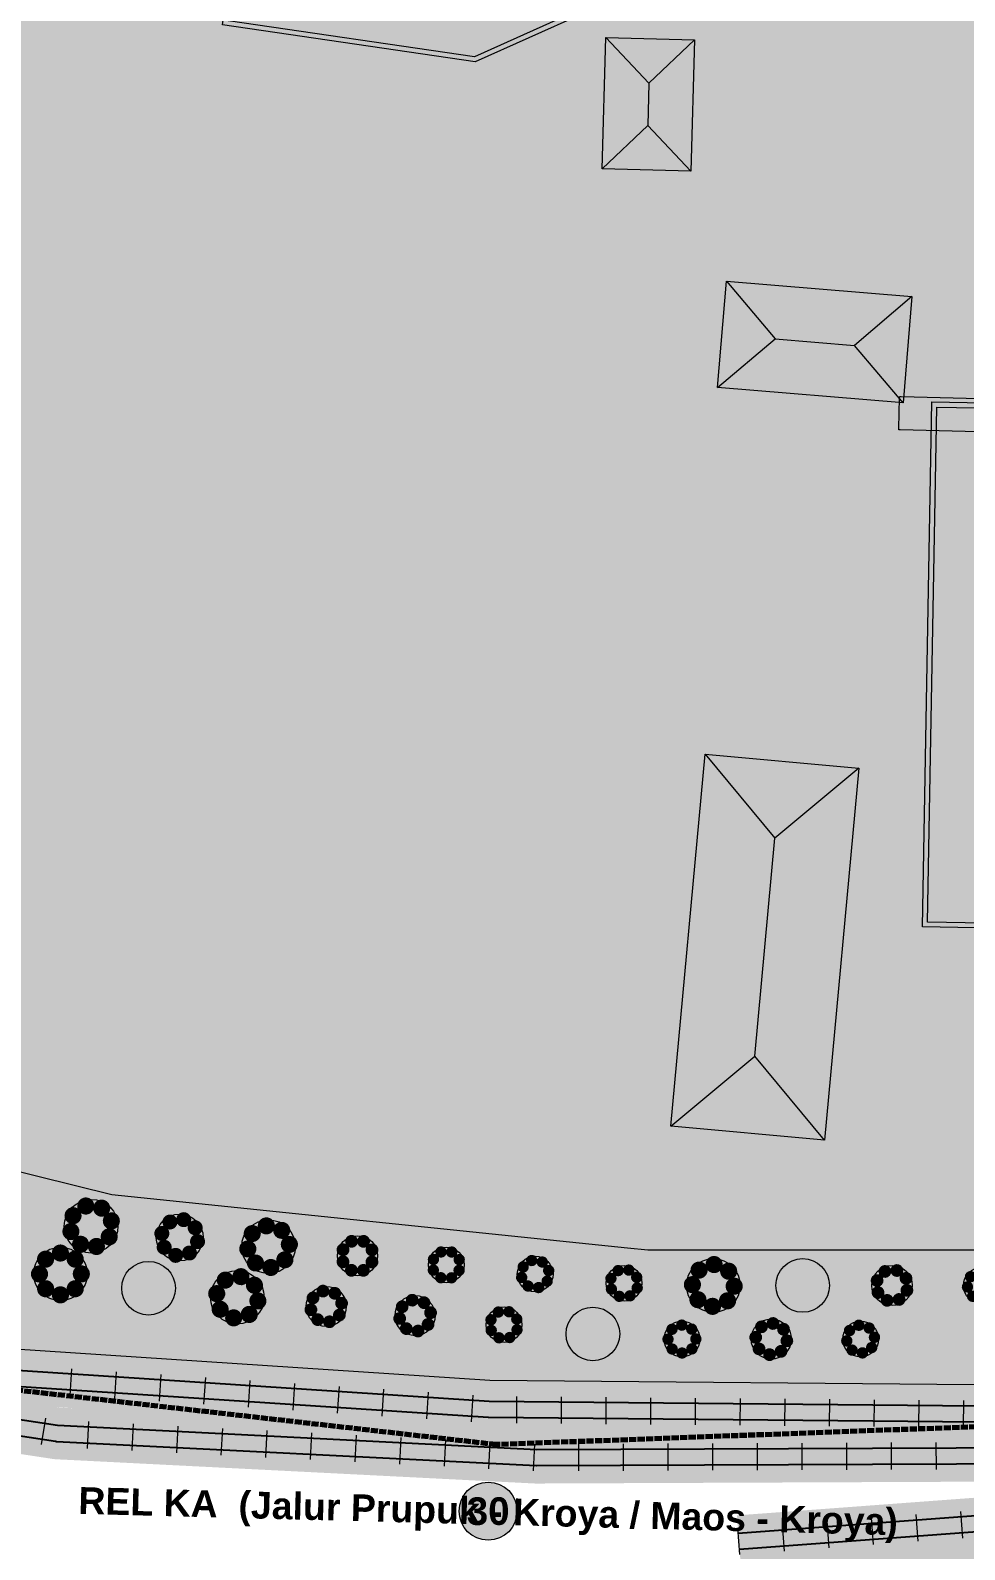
# Model space of a CAD drawing. Header units: metres. Extents: x 305859 to 307221, y 9155922 to 9156786.
# Drawn here: x 306479 to 306562.7, y 9156100.6 to 9156236.5 of the extents above; entities that cross this region are included whole.
import ezdxf
from ezdxf.enums import TextEntityAlignment as Align

# ---------------------------------------------------------------- set-up
doc = ezdxf.new("R2010")
doc.units = ezdxf.units.M
doc.linetypes.add('DASHED2', pattern=[0.762, 0.635, -0.127])
for name, color, linetype, lineweight, true_color in [('B-BANGUNAN_PENDIDIKAN', 7, 'Continuous', 13, 0x78aadc), ('B-BAYANGAN', 7, 'Continuous', 0, 0x76786c), ('B-DELINEASI', 7, 'DASHED2', 70, 0xc800c8), ('J-PERKERASAN_JALAN', 7, 'Continuous', 9, 0x989896), ('K-REL_BALAS', 7, 'Continuous', 0, 0xb0a89c), ('K-REL_BANTALAN', 7, 'Continuous', 9, 0x5a5a5a), ('K-REL_KA', 7, 'Continuous', 25, 0x282828), ('T-LABEL_JALAN', 7, 'Continuous', 0, 0x282828), ('T-NOMOR_ELEMEN', 7, 'Continuous', 18, 0x141414), ('V-POHON_PENEDUH', 7, 'Continuous', 13, 0x288232)]:
    doc.layers.add(name, color=color, linetype=linetype, lineweight=lineweight, true_color=true_color)
for name, color, linetype in [('G-PERKERASAN', 7, 'Continuous'), ('G-TANAH', 7, 'Continuous'), ('V-RTH_SEMPADAN', 7, 'Continuous')]:
    doc.layers.add(name, color=color, linetype=linetype)
doc.styles.add('ARIALB', font='arialbd.ttf')

# ---------------------------------------------------------------- blocks, each defined once
blk = doc.blocks.new('POHON')
at = {"true_color": 0x347638}
h = blk.add_hatch(color=97, dxfattribs=at)
h.dxf.hatch_style = 1
edge = h.paths.add_edge_path()
edge.add_arc((0, 0), 1, 0, 360)
at = {"true_color": 0x3e843e}
h = blk.add_hatch(color=97, dxfattribs=at)
h.dxf.hatch_style = 1
edge = h.paths.add_edge_path()
edge.add_arc((-0.552, 0.552), 0.32, 0, 360)
at = {"true_color": 0x62a556}
h = blk.add_hatch(color=85, dxfattribs=at)
h.dxf.hatch_style = 1
edge = h.paths.add_edge_path()
edge.add_arc((-0.2, 0.22), 0.55, 0, 360)
at = {"true_color": 0x697060}
h = blk.add_hatch(color=251, dxfattribs=at)
h.dxf.hatch_style = 1
edge = h.paths.add_edge_path()
edge.add_arc((0.38, -0.38), 1, 0, 360)
at = {"true_color": 0x3e843e}
h = blk.add_hatch(color=97, dxfattribs=at)
h.dxf.hatch_style = 1
edge = h.paths.add_edge_path()
edge.add_arc((0, 0.78), 0.32, 0, 360)
h = blk.add_hatch(color=97, dxfattribs=at)
h.dxf.hatch_style = 1
edge = h.paths.add_edge_path()
edge.add_arc((0.552, 0.552), 0.32, 0, 360)
h = blk.add_hatch(color=97, dxfattribs=at)
h.dxf.hatch_style = 1
edge = h.paths.add_edge_path()
edge.add_arc((-0.78, 0), 0.32, 0, 360)
h = blk.add_hatch(color=97, dxfattribs=at)
h.dxf.hatch_style = 1
edge = h.paths.add_edge_path()
edge.add_arc((0.78, 0), 0.32, 0, 360)
h = blk.add_hatch(color=97, dxfattribs=at)
h.dxf.hatch_style = 1
edge = h.paths.add_edge_path()
edge.add_arc((-0.552, -0.552), 0.32, 0, 360)
h = blk.add_hatch(color=97, dxfattribs=at)
h.dxf.hatch_style = 1
edge = h.paths.add_edge_path()
edge.add_arc((0, -0.78), 0.32, 0, 360)
h = blk.add_hatch(color=97, dxfattribs=at)
h.dxf.hatch_style = 1
edge = h.paths.add_edge_path()
edge.add_arc((0.552, -0.552), 0.32, 0, 360)
at = {"color": 99, "lineweight": 9, "true_color": 0x235528}
blk.add_circle((0, 0), 1, dxfattribs=at)

msp = doc.modelspace()

# ---------------------------------------------------------------- hatches: boundary and pattern name
at = {"layer": 'B-BANGUNAN_PENDIDIKAN', "true_color": 0x6290c6}
h = msp.add_hatch(color=153, dxfattribs=at)
h.dxf.hatch_style = 1
h.paths.add_polyline_path([(306542.25, 9156254.86), (306544.76, 9156242.55), (306533.25, 9156240.2), (306518.83, 9156233.71), (306496.21, 9156237.02), (306498.2, 9156250.63), (306511.79, 9156248.64), (306542.25, 9156254.86)])
at = {"layer": 'B-BANGUNAN_PENDIDIKAN', "true_color": 0x6da0dc}
h = msp.add_hatch(color=153, dxfattribs=at)
h.dxf.hatch_style = 1
h.paths.add_polyline_path([(306534.4, 9156231.82), (306534.3, 9156228.01), (306530.22, 9156224.15), (306530.54, 9156235.9), (306534.4, 9156231.82)])
at = {"layer": 'B-BANGUNAN_PENDIDIKAN', "true_color": 0x6c9fdb}
h = msp.add_hatch(color=153, dxfattribs=at)
h.dxf.hatch_style = 1
h.paths.add_polyline_path([(306534.4, 9156231.82), (306530.54, 9156235.9), (306538.47, 9156235.68), (306534.4, 9156231.82)])
at = {"layer": 'B-BANGUNAN_PENDIDIKAN', "true_color": 0x567faf}
h = msp.add_hatch(color=145, dxfattribs=at)
h.dxf.hatch_style = 1
h.paths.add_polyline_path([(306538.16, 9156223.93), (306534.3, 9156228.01), (306534.4, 9156231.82), (306538.47, 9156235.68), (306538.47, 9156235.68), (306538.16, 9156223.93)])
at = {"layer": 'B-BANGUNAN_PENDIDIKAN', "true_color": 0x5780b0}
h = msp.add_hatch(color=145, dxfattribs=at)
h.dxf.hatch_style = 1
h.paths.add_polyline_path([(306530.22, 9156224.15), (306530.22, 9156224.15), (306534.3, 9156228.01), (306538.16, 9156223.93), (306530.22, 9156224.15)])
at = {"layer": 'B-BANGUNAN_PENDIDIKAN', "true_color": 0x6da1de}
h = msp.add_hatch(color=153, dxfattribs=at)
h.dxf.hatch_style = 1
h.paths.add_polyline_path([(306545.69, 9156208.93), (306540.54, 9156204.57), (306540.54, 9156204.57), (306541.33, 9156214.09), (306545.69, 9156208.93)])
at = {"layer": 'B-BANGUNAN_PENDIDIKAN', "true_color": 0x6c9eda}
h = msp.add_hatch(color=153, dxfattribs=at)
h.dxf.hatch_style = 1
h.paths.add_polyline_path([(306557.94, 9156212.71), (306552.79, 9156208.34), (306545.69, 9156208.93), (306541.33, 9156214.09), (306541.33, 9156214.09), (306557.94, 9156212.71)])
at = {"layer": 'B-BANGUNAN_PENDIDIKAN', "true_color": 0x567ead}
h = msp.add_hatch(color=145, dxfattribs=at)
h.dxf.hatch_style = 1
h.paths.add_polyline_path([(306557.15, 9156203.19), (306552.79, 9156208.34), (306557.94, 9156212.71), (306557.15, 9156203.19)])
at = {"layer": 'B-BANGUNAN_PENDIDIKAN', "true_color": 0x5781b1}
h = msp.add_hatch(color=145, dxfattribs=at)
h.dxf.hatch_style = 1
h.paths.add_polyline_path([(306545.69, 9156208.93), (306552.79, 9156208.34), (306557.15, 9156203.19), (306540.54, 9156204.57), (306545.69, 9156208.93)])
at = {"layer": 'B-BANGUNAN_PENDIDIKAN', "true_color": 0x6290c6}
h = msp.add_hatch(color=153, dxfattribs=at)
h.dxf.hatch_style = 1
h.paths.add_polyline_path([(306590.08, 9156196.31), (306590, 9156191.94), (306589.8, 9156180.63), (306573.31, 9156180.93), (306573.51, 9156192.23), (306570.57, 9156192.29), (306569.92, 9156156.09), (306558.89, 9156156.29), (306559.74, 9156203.28), (306570.77, 9156203.08), (306585.97, 9156202.81), (306585.85, 9156196.39), (306590.08, 9156196.31)])
at = {"layer": 'B-BANGUNAN_PENDIDIKAN', "true_color": 0x6ea1de}
h = msp.add_hatch(color=153, dxfattribs=at)
h.dxf.hatch_style = 1
h.paths.add_polyline_path([(306539.43, 9156171.76), (306545.67, 9156164.24), (306543.87, 9156144.71), (306536.36, 9156138.46), (306536.36, 9156138.46), (306539.43, 9156171.76)])
at = {"layer": 'B-BANGUNAN_PENDIDIKAN', "true_color": 0x6c9eda}
h = msp.add_hatch(color=153, dxfattribs=at)
h.dxf.hatch_style = 1
h.paths.add_polyline_path([(306553.19, 9156170.49), (306553.19, 9156170.49), (306545.67, 9156164.24), (306539.43, 9156171.76), (306553.19, 9156170.49)])
at = {"layer": 'B-BANGUNAN_PENDIDIKAN', "true_color": 0x557ead}
h = msp.add_hatch(color=145, dxfattribs=at)
h.dxf.hatch_style = 1
h.paths.add_polyline_path([(306543.87, 9156144.71), (306545.67, 9156164.24), (306553.19, 9156170.49), (306550.11, 9156137.19), (306543.87, 9156144.71)])
at = {"layer": 'B-BANGUNAN_PENDIDIKAN', "true_color": 0x5781b1}
h = msp.add_hatch(color=145, dxfattribs=at)
h.dxf.hatch_style = 1
h.paths.add_polyline_path([(306543.87, 9156144.71), (306550.11, 9156137.19), (306550.11, 9156137.19), (306536.36, 9156138.46), (306543.87, 9156144.71)])
at = {"layer": 'B-BAYANGAN', "true_color": 0x76786c}
h = msp.add_hatch(color=8, dxfattribs=at)
h.dxf.hatch_style = 1
h.paths.add_polyline_path([(306543.3, 9156253.81), (306545.81, 9156241.5), (306534.3, 9156239.15), (306519.88, 9156232.66), (306497.26, 9156235.97), (306499.25, 9156249.58), (306512.84, 9156247.59), (306543.3, 9156253.81)])
h = msp.add_hatch(color=8, dxfattribs=at)
h.dxf.hatch_style = 1
h.paths.add_polyline_path([(306539.52, 9156234.63), (306539.21, 9156222.88), (306531.27, 9156223.1), (306531.59, 9156234.85), (306539.52, 9156234.63)])
h = msp.add_hatch(color=8, dxfattribs=at)
h.dxf.hatch_style = 1
h.paths.add_polyline_path([(306558.99, 9156211.66), (306558.2, 9156202.14), (306541.59, 9156203.52), (306542.38, 9156213.04), (306558.99, 9156211.66)])
h = msp.add_hatch(color=8, dxfattribs=at)
h.dxf.hatch_style = 1
h.paths.add_polyline_path([(306591.13, 9156195.26), (306591.05, 9156190.89), (306590.85, 9156179.58), (306574.36, 9156179.88), (306574.56, 9156191.18), (306571.62, 9156191.24), (306570.97, 9156155.04), (306559.94, 9156155.24), (306560.79, 9156202.23), (306571.82, 9156202.03), (306587.02, 9156201.76), (306586.9, 9156195.34), (306591.13, 9156195.26)])
h = msp.add_hatch(color=8, dxfattribs=at)
h.dxf.hatch_style = 1
h.paths.add_polyline_path([(306554.24, 9156169.44), (306551.16, 9156136.14), (306537.4, 9156137.41), (306540.48, 9156170.71), (306554.24, 9156169.44)])
at = {"layer": 'G-PERKERASAN', "true_color": 0xe0ded9}
h = msp.add_hatch(color=254, dxfattribs=at)
h.dxf.hatch_style = 1
h.paths.add_polyline_path([(306908.99, 9156199.22), (306871.95, 9156198.02), (306868.84, 9156144.14), (306843.97, 9156139.65), (306613.97, 9156113.41), (306520.72, 9156109.95), (306448.83, 9156118.11), (306448.83, 9156123.17), (306477.16, 9156118.52), (306520.15, 9156115.68), (306566.87, 9156115.26), (306613.83, 9156118.7), (306780.38, 9156142.22), (306834.18, 9156150.61), (306834.21, 9156150.61), (306834.24, 9156150.62), (306836.67, 9156150.94), (306832.65, 9156160.25), (306794.32, 9156155.54), (306785.07, 9156153.87), (306754.67, 9156148.38), (306749.09, 9156147.37), (306735.94, 9156145.42), (306694.11, 9156139.2), (306682.57, 9156137.44), (306647.05, 9156132), (306596.42, 9156127.4), (306534.3, 9156127.4), (306532.49, 9156127.58), (306527.34, 9156128.11), (306527.76, 9156145.94), (306529.8, 9156231.68), (306512.26, 9156228.1), (306472.74, 9156232.05), (306466.17, 9156213.24), (306448.83, 9156196.71), (306448.83, 9156532.37), (306504.83, 9156523.08), (306572.18, 9156510.31), (306677.17, 9156490.28), (306781.81, 9156471.97), (306833.43, 9156467.31), (306884.35, 9156462.71), (306888.87, 9156462.3), (306908.99, 9156460.23), (306908.99, 9156405.14), (306880.74, 9156410.37), (306872.19, 9156289.96), (306880.06, 9156289.5), (306887.26, 9156399.08), (306908.99, 9156395.95), (306908.99, 9156283.2), (306908.99, 9156208.94), (306891.75, 9156208.37), (306886.18, 9156208.19), (306882.1, 9156208.06), (306881.64, 9156222), (306879.91, 9156222), (306879.79, 9156200), (306885.63, 9156200.3), (306885.6, 9156199.86), (306906.63, 9156201.39), (306908.7, 9156201.5), (306908.99, 9156201.54), (306908.99, 9156199.22)])
at = {"layer": 'G-TANAH', "true_color": 0xddc498}
h = msp.add_hatch(color=31, dxfattribs=at)
h.dxf.hatch_style = 1
h.paths.add_polyline_path([(306527.34, 9156128.11), (306486.31, 9156132.33), (306448.83, 9156141.62), (306447.73, 9156157.38), (306439.08, 9156185.1), (306445.18, 9156193.23), (306466.17, 9156213.24), (306472.74, 9156232.05), (306512.26, 9156228.1), (306529.8, 9156231.68), (306527.34, 9156128.11)])
at = {"layer": 'G-TANAH', "true_color": 0xba9c6e}
h = msp.add_hatch(dxfattribs=at)
h.set_pattern_fill('AR-SAND', color=33, scale=0.06)
h.paths.add_polyline_path([(306527.34, 9156128.11), (306486.31, 9156132.33), (306448.83, 9156141.62), (306447.73, 9156157.38), (306439.08, 9156185.1), (306445.18, 9156193.23), (306466.17, 9156213.24), (306472.74, 9156232.05), (306512.26, 9156228.1), (306529.8, 9156231.68), (306527.34, 9156128.11)])
at = {"layer": 'J-PERKERASAN_JALAN', "true_color": 0xa8a8a6}
h = msp.add_hatch(color=253, dxfattribs=at)
h.dxf.hatch_style = 1
h.paths.add_polyline_path([(306644.85, 9156210.24), (306626.62, 9156213.67), (306626.5, 9156213.69), (306626.17, 9156213.79), (306626.17, 9156213.79), (306625.86, 9156213.88), (306625.35, 9156213.97), (306624.84, 9156213.99), (306624.32, 9156213.94), (306623.82, 9156213.83), (306623.34, 9156213.65), (306622.88, 9156213.41), (306622.46, 9156213.12), (306622.07, 9156212.77), (306621.73, 9156212.41), (306621.67, 9156212.35), (306621.54, 9156212.24), (306621.47, 9156212.19), (306607.41, 9156201.91), (306607.35, 9156201.87), (306607.22, 9156201.79), (306607.16, 9156201.76), (306606.5, 9156201.41), (306606.07, 9156201.15), (306605.68, 9156200.84), (306605.33, 9156200.47), (306605.02, 9156200.07), (306604.77, 9156199.63), (306604.58, 9156199.16), (306604.45, 9156198.68), (306604.38, 9156198.18), (306604.37, 9156197.67), (306604.84, 9156188.42), (306604.83, 9156188.3), (306604.71, 9156188.28), (306601.98, 9156188.14), (306601.85, 9156188.15), (306601.84, 9156188.27), (306601.45, 9156195.94), (306601.39, 9156196.48), (306601.25, 9156197), (306601.05, 9156197.51), (306600.77, 9156197.98), (306600.44, 9156198.41), (306600.05, 9156198.78), (306599.61, 9156199.11), (306599.14, 9156199.37), (306598.63, 9156199.56), (306598.1, 9156199.69), (306597.56, 9156199.74), (306556.9, 9156200.78), (306556.78, 9156200.79), (306556.77, 9156200.91), (306556.84, 9156203.65), (306556.85, 9156203.77), (306556.98, 9156203.78), (306601.3, 9156202.64), (306601.81, 9156202.66), (306602.31, 9156202.75), (306602.8, 9156202.89), (306603.26, 9156203.1), (306605.44, 9156204.24), (306605.94, 9156204.55), (306619.36, 9156214.36), (306619.87, 9156214.8), (306619.93, 9156214.86), (306620.28, 9156215.28), (306620.57, 9156215.73), (306620.79, 9156216.22), (306620.95, 9156216.74), (306621.04, 9156217.27), (306621.05, 9156217.81), (306620.99, 9156218.35), (306620.86, 9156218.87), (306620.66, 9156219.37), (306620.65, 9156219.4), (306620.58, 9156219.58), (306620.53, 9156219.76), (306620.51, 9156219.87), (306620.14, 9156222.42), (306620.13, 9156222.52), (306620.12, 9156222.73), (306620.13, 9156222.83), (306620.34, 9156226.11), (306620.34, 9156226.17), (306620.81, 9156235.59), (306620.81, 9156235.66), (306620.81, 9156235.69), (306620.82, 9156235.75), (306629.96, 9156315.88), (306629.98, 9156316.4), (306629.94, 9156316.92), (306629.83, 9156317.43), (306629.65, 9156317.93), (306629.41, 9156318.39), (306629.11, 9156318.82), (306628.76, 9156319.21), (306628.37, 9156319.55), (306627.93, 9156319.83), (306627.45, 9156320.05), (306626.96, 9156320.21), (306626.44, 9156320.31), (306562.01, 9156327.8), (306561.98, 9156327.81), (306535.87, 9156330.63), (306535.85, 9156330.63), (306524.1, 9156331.83), (306524.1, 9156335.05), (306536.18, 9156333.81), (306562.33, 9156330.99), (306632.22, 9156322.86), (306632.28, 9156322.85), (306644.85, 9156321.6), (306644.85, 9156318.38), (306637.31, 9156319.13), (306636.8, 9156319.15), (306636.28, 9156319.1), (306635.77, 9156318.99), (306635.29, 9156318.81), (306634.83, 9156318.56), (306634.41, 9156318.27), (306634.02, 9156317.91), (306633.69, 9156317.52), (306633.41, 9156317.08), (306633.19, 9156316.61), (306633.04, 9156316.12), (306632.94, 9156315.61), (306623.82, 9156235.56), (306623.8, 9156235.3), (306623.34, 9156226), (306623.34, 9156225.97), (306623.15, 9156223.16), (306623.15, 9156222.75), (306623.19, 9156222.33), (306623.36, 9156221.15), (306623.45, 9156220.72), (306623.58, 9156220.3), (306623.76, 9156219.9), (306624.05, 9156219.33), (306624.35, 9156218.85), (306624.67, 9156218.39), (306625.05, 9156217.93), (306625.5, 9156217.53), (306625.57, 9156217.47), (306625.96, 9156217.21), (306626.38, 9156216.99), (306626.86, 9156216.78), (306627.29, 9156216.62), (306627.74, 9156216.51), (306644.85, 9156213.3), (306644.85, 9156210.24)])
at = {"layer": 'K-REL_BALAS', "true_color": 0xbeb8ae}
h = msp.add_hatch(color=9, dxfattribs=at)
h.dxf.hatch_style = 1
h.paths.add_polyline_path([(306482.16, 9156097.69), (306501.6, 9156097.16), (306542.59, 9156099.52), (306542.39, 9156102.19), (306542.28, 9156103.62), (306568.72, 9156105.58), (306591.59, 9156108.69), (306569.68, 9156106.67), (306569.61, 9156106.67), (306569.55, 9156106.67), (306569.48, 9156106.66), (306524.35, 9156106.47), (306524.3, 9156106.47), (306524.26, 9156106.47), (306524.22, 9156106.47), (306482.16, 9156108.6), (306482.16, 9156113.24), (306482.95, 9156113.2), (306482.16, 9156113.26), (306482.16, 9156117.91), (306520.14, 9156115.4), (306566.87, 9156114.98), (306613.86, 9156118.42), (306780.42, 9156141.94), (306829.44, 9156149.59), (306829.44, 9156141.1), (306798.46, 9156136.76), (306829.44, 9156140.94), (306829.44, 9156132.19), (306677.95, 9156112.49), (306592.69, 9156100.46), (306592.69, 9156100.46), (306592.68, 9156100.46), (306592.68, 9156100.46), (306557.24, 9156095.73), (306557.18, 9156095.72), (306557.13, 9156095.72), (306557.07, 9156095.71), (306501.77, 9156092.52), (306501.71, 9156092.52), (306501.64, 9156092.52), (306501.58, 9156092.52), (306482.16, 9156093.05), (306482.16, 9156097.69)])
h = msp.add_hatch(color=9, dxfattribs=at)
h.dxf.hatch_style = 1
h.paths.add_polyline_path([(306482.16, 9156108.6), (306481.26, 9156108.64), (306481.18, 9156108.65), (306481.11, 9156108.66), (306481.03, 9156108.67), (306434.03, 9156115.81), (306433.95, 9156115.82), (306433.88, 9156115.84), (306433.8, 9156115.85), (306433.15, 9156116.02), (306433.15, 9156120.81), (306434.84, 9156120.38), (306443.7, 9156119.03), (306435.86, 9156120.32), (306435.8, 9156120.33), (306435.75, 9156120.34), (306435.69, 9156120.35), (306433.15, 9156120.96), (306433.15, 9156125.74), (306436.69, 9156124.89), (306477.12, 9156118.24), (306482.16, 9156117.91), (306482.16, 9156113.26), (306481.38, 9156113.31), (306481.61, 9156113.27), (306482.16, 9156113.24), (306482.16, 9156108.6)])
at = {"layer": 'T-NOMOR_ELEMEN', "true_color": 0xffffff}
h = msp.add_hatch(color=7, dxfattribs=at)
h.dxf.hatch_style = 1
edge = h.paths.add_edge_path()
edge.add_arc((306520, 9156104), 2.6, 0, 360)
at = {"layer": 'V-RTH_SEMPADAN', "true_color": 0xb0d48c}
h = msp.add_hatch(color=63, dxfattribs=at)
h.dxf.hatch_style = 1
h.paths.add_polyline_path([(306647.05, 9156132), (306682.57, 9156137.44), (306694.11, 9156139.2), (306735.94, 9156145.42), (306749.09, 9156147.37), (306754.67, 9156148.38), (306785.07, 9156153.87), (306794.32, 9156155.54), (306832.65, 9156160.25), (306836.67, 9156150.94), (306834.24, 9156150.62), (306834.21, 9156150.61), (306834.18, 9156150.61), (306780.38, 9156142.22), (306613.83, 9156118.7), (306566.87, 9156115.26), (306520.15, 9156115.68), (306477.16, 9156118.52), (306436.75, 9156125.16), (306410.26, 9156131.5), (306383.41, 9156139.9), (306322.4, 9156163.64), (306271.82, 9156192.26), (306234.97, 9156217.09), (306194.5, 9156250.98), (306167.57, 9156277.28), (306143.5, 9156304.59), (306106.94, 9156354.87), (306104.26, 9156359.57), (306127.35, 9156361.25), (306133.41, 9156338.56), (306160.59, 9156296.71), (306193.37, 9156263.49), (306216.24, 9156242.78), (306246.01, 9156220.78), (306288.72, 9156190.58), (306332.73, 9156171.59), (306393.99, 9156155.2), (306486.31, 9156132.33), (306532.49, 9156127.58), (306534.3, 9156127.4), (306596.42, 9156127.4), (306647.05, 9156132)])
at = {"layer": 'V-RTH_SEMPADAN', "true_color": 0x8ab66c}
h = msp.add_hatch(dxfattribs=at)
h.set_pattern_fill('GRASS', color=83, scale=0.35)
h.paths.add_polyline_path([(306647.05, 9156132), (306682.57, 9156137.44), (306694.11, 9156139.2), (306735.94, 9156145.42), (306749.09, 9156147.37), (306754.67, 9156148.38), (306785.07, 9156153.87), (306794.32, 9156155.54), (306832.65, 9156160.25), (306836.67, 9156150.94), (306834.24, 9156150.62), (306834.21, 9156150.61), (306834.18, 9156150.61), (306780.38, 9156142.22), (306613.83, 9156118.7), (306566.87, 9156115.26), (306520.15, 9156115.68), (306477.16, 9156118.52), (306436.75, 9156125.16), (306410.26, 9156131.5), (306383.41, 9156139.9), (306322.4, 9156163.64), (306271.82, 9156192.26), (306234.97, 9156217.09), (306194.5, 9156250.98), (306167.57, 9156277.28), (306143.5, 9156304.59), (306106.94, 9156354.87), (306104.26, 9156359.57), (306127.35, 9156361.25), (306133.41, 9156338.56), (306160.59, 9156296.71), (306193.37, 9156263.49), (306216.24, 9156242.78), (306246.01, 9156220.78), (306288.72, 9156190.58), (306332.73, 9156171.59), (306393.99, 9156155.2), (306486.31, 9156132.33), (306532.49, 9156127.58), (306534.3, 9156127.4), (306596.42, 9156127.4), (306647.05, 9156132)])

# ---------------------------------------------------------------- linework, layer by layer
at = {"layer": 'B-BANGUNAN_PENDIDIKAN', "color": 167, "lineweight": 9, "true_color": 0x354f6c}
for p, q in [((306530.54, 9156235.9), (306534.4, 9156231.82)), ((306538.47, 9156235.68), (306534.4, 9156231.82)), ((306534.4, 9156231.82), (306534.3, 9156228.01)), ((306530.22, 9156224.15), (306534.3, 9156228.01)), ((306538.16, 9156223.93), (306534.3, 9156228.01)), ((306541.33, 9156214.09), (306545.69, 9156208.93)), ((306557.94, 9156212.71), (306552.79, 9156208.34)), ((306540.54, 9156204.57), (306545.69, 9156208.93)), ((306545.69, 9156208.93), (306552.79, 9156208.34)), ((306557.15, 9156203.19), (306552.79, 9156208.34)), ((306539.43, 9156171.76), (306545.67, 9156164.24)), ((306553.19, 9156170.49), (306545.67, 9156164.24)), ((306543.87, 9156144.71), (306545.67, 9156164.24)), ((306536.36, 9156138.46), (306543.87, 9156144.71)), ((306550.11, 9156137.19), (306543.87, 9156144.71))]:
    msp.add_line(p, q, dxfattribs=at)
at = {"layer": 'B-BANGUNAN_PENDIDIKAN', "color": 167, "lineweight": 13, "true_color": 0x354f6c}
for points in [[(306542.25, 9156254.86), (306544.76, 9156242.55), (306533.25, 9156240.2), (306518.83, 9156233.71), (306496.21, 9156237.02), (306498.2, 9156250.63), (306511.79, 9156248.64), (306542.25, 9156254.86)], [(306538.47, 9156235.68), (306538.16, 9156223.93), (306530.22, 9156224.15), (306530.54, 9156235.9), (306538.47, 9156235.68)], [(306557.94, 9156212.71), (306557.15, 9156203.19), (306540.54, 9156204.57), (306541.33, 9156214.09), (306557.94, 9156212.71)], [(306590.08, 9156196.31), (306590, 9156191.94), (306589.8, 9156180.63), (306573.31, 9156180.93), (306573.51, 9156192.23), (306570.57, 9156192.29), (306569.92, 9156156.09), (306558.89, 9156156.29), (306559.74, 9156203.28), (306570.77, 9156203.08), (306585.97, 9156202.81), (306585.85, 9156196.39), (306590.08, 9156196.31)], [(306553.19, 9156170.49), (306550.11, 9156137.19), (306536.35, 9156138.46), (306539.43, 9156171.76), (306553.19, 9156170.49)]]:
    msp.add_lwpolyline(points, close=True, dxfattribs=at)
at = {"layer": 'B-BANGUNAN_PENDIDIKAN', "color": 161, "lineweight": 9, "true_color": 0x73a9e9}
msp.add_lwpolyline([(306541.9, 9156254.33), (306544.23, 9156242.9), (306533.16, 9156240.64), (306533.11, 9156240.63), (306533.06, 9156240.61), (306518.77, 9156234.18), (306496.72, 9156237.4), (306498.58, 9156250.12), (306511.72, 9156248.19), (306511.76, 9156248.19), (306511.8, 9156248.19), (306511.84, 9156248.19), (306511.88, 9156248.2), (306541.9, 9156254.33)], close=True, dxfattribs=at)
msp.add_lwpolyline([(306569.48, 9156156.55), (306559.35, 9156156.73), (306560.18, 9156202.82), (306570.76, 9156202.63)], dxfattribs=at)
at = {"layer": 'B-DELINEASI'}
msp.add_lwpolyline([(307044.81, 9156445.34), (307040.22, 9156386.79), (307034.79, 9156283), (307033.55, 9156256.86), (307033.55, 9156224.8), (307008.36, 9156221.85), (306994.2, 9156219.78), (306994.2, 9156214.25), (306986.26, 9156211.83), (306955.52, 9156207.69), (306947.23, 9156203.2), (306914.42, 9156199.4), (306871.95, 9156198.02), (306868.84, 9156144.14), (306843.97, 9156139.65), (306613.97, 9156113.41), (306520.72, 9156109.95), (306423.33, 9156121.01), (306333.54, 9156153.47)], dxfattribs=at)
at = {"layer": 'J-PERKERASAN_JALAN', "color": 8, "lineweight": 13, "true_color": 0x787876}
msp.add_lwpolyline([(306597.56, 9156199.74), (306556.9, 9156200.78), (306556.78, 9156200.79), (306556.77, 9156200.91), (306556.84, 9156203.65), (306556.85, 9156203.77), (306556.98, 9156203.78), (306601.3, 9156202.64)], dxfattribs=at)
at = {"layer": 'K-REL_BANTALAN'}
for points in [[(306482.7, 9156116.75), (306482.54, 9156114.35)], [(306486.69, 9156116.48), (306486.54, 9156114.09)], [(306490.68, 9156116.22), (306490.53, 9156113.83)], [(306494.68, 9156115.96), (306494.52, 9156113.56)], [(306498.67, 9156115.7), (306498.51, 9156113.3)], [(306502.66, 9156115.43), (306502.5, 9156113.04)], [(306506.65, 9156115.17), (306506.49, 9156112.78)], [(306510.64, 9156114.91), (306510.48, 9156112.51)], [(306514.63, 9156114.64), (306514.48, 9156112.25)], [(306518.62, 9156114.38), (306518.47, 9156111.99)], [(306522.55, 9156114.26), (306522.53, 9156111.86)], [(306526.55, 9156114.23), (306526.53, 9156111.83)], [(306530.55, 9156114.19), (306530.53, 9156111.79)], [(306534.55, 9156114.15), (306534.53, 9156111.75)], [(306538.55, 9156114.12), (306538.53, 9156111.72)], [(306542.55, 9156114.08), (306542.53, 9156111.68)], [(306546.55, 9156114.04), (306546.53, 9156111.64)], [(306550.55, 9156114.01), (306550.53, 9156111.61)], [(306554.55, 9156113.97), (306554.53, 9156111.57)], [(306558.55, 9156113.93), (306558.53, 9156111.53)], [(306562.55, 9156113.9), (306562.53, 9156111.5)], [(306480.02, 9156109.95), (306480.38, 9156112.33)], [(306484.12, 9156109.62), (306484.24, 9156112.02)], [(306488.11, 9156109.42), (306488.24, 9156111.81)], [(306492.11, 9156109.22), (306492.23, 9156111.61)], [(306496.1, 9156109.01), (306496.23, 9156111.41)], [(306500.1, 9156108.81), (306500.22, 9156111.21)], [(306504.09, 9156108.61), (306504.21, 9156111.01)], [(306508.09, 9156108.41), (306508.21, 9156110.81)], [(306512.08, 9156108.21), (306512.2, 9156110.6)], [(306516.08, 9156108.01), (306516.2, 9156110.4)], [(306520.07, 9156107.8), (306520.19, 9156110.2)], [(306524.07, 9156107.6), (306524.19, 9156110)], [(306528.13, 9156107.61), (306528.12, 9156110.01)], [(306532.13, 9156107.62), (306532.12, 9156110.02)], [(306536.13, 9156107.64), (306536.12, 9156110.04)], [(306540.13, 9156107.66), (306540.12, 9156110.06)], [(306544.13, 9156107.67), (306544.12, 9156110.07)], [(306548.13, 9156107.69), (306548.12, 9156110.09)], [(306552.13, 9156107.71), (306552.12, 9156110.11)], [(306556.13, 9156107.73), (306556.12, 9156110.13)], [(306560.13, 9156107.74), (306560.12, 9156110.14)], [(306558.5, 9156101.3), (306558.32, 9156103.69)], [(306562.49, 9156101.59), (306562.31, 9156103.98)], [(306542.54, 9156100.11), (306542.36, 9156102.51)], [(306546.53, 9156100.41), (306546.35, 9156102.8)], [(306550.52, 9156100.7), (306550.34, 9156103.1)], [(306554.51, 9156101), (306554.33, 9156103.39)]]:
    msp.add_lwpolyline(points, dxfattribs=at)
at = {"layer": 'K-REL_KA'}
for points in [[(306780.66, 9156140.36), (306614.03, 9156116.83), (306566.93, 9156113.38), (306520.08, 9156113.81), (306476.94, 9156116.65), (306436.38, 9156123.32), (306409.76, 9156129.69), (306382.78, 9156138.12), (306321.59, 9156161.94), (306270.83, 9156190.66), (306233.84, 9156215.59), (306193.24, 9156249.59), (306166.21, 9156275.99), (306142.03, 9156303.41), (306105.36, 9156353.85), (306090.56, 9156379.78), (306075.64, 9156410.93), (306041.7, 9156495.17), (306017.19, 9156566.43)], [(306012.06, 9156564.83), (306036.91, 9156493.31), (306070.51, 9156409.88), (306086.27, 9156377.87), (306102.42, 9156350.41), (306137.36, 9156301.19), (306162.79, 9156272.43), (306189.77, 9156245.72), (306230.45, 9156211.5), (306269.39, 9156186.19), (306321.24, 9156155.61), (306383.08, 9156133.33), (306407.52, 9156125.67), (306434.52, 9156118.81), (306481.45, 9156111.68), (306524.35, 9156109.51), (306569.43, 9156109.7), (306621.64, 9156114.51), (306775.93, 9156136.53)], [(306780.86, 9156138.94), (306614.21, 9156115.4), (306614.16, 9156115.39), (306567, 9156111.94), (306566.94, 9156111.94), (306520.04, 9156112.37), (306520, 9156112.37), (306476.81, 9156115.21), (306476.74, 9156115.22), (306436.12, 9156121.9), (306436.07, 9156121.91), (306409.4, 9156128.29)], [(306407.15, 9156124.28), (306434.2, 9156117.4), (306434.27, 9156117.39), (306481.27, 9156110.25), (306481.34, 9156110.24), (306524.3, 9156108.07), (306524.34, 9156108.07), (306569.47, 9156108.26), (306569.53, 9156108.27), (306621.79, 9156113.08), (306621.82, 9156113.08), (306776.13, 9156135.1)], [(306542.4, 9156102.03), (306568.89, 9156103.99), (306709.44, 9156123.1)], [(306542.51, 9156100.59), (306569.02, 9156102.56), (306569.06, 9156102.56), (306709.63, 9156121.67)]]:
    msp.add_lwpolyline(points, dxfattribs=at)
at = {"layer": 'T-NOMOR_ELEMEN'}
msp.add_circle((306520, 9156104), 2.6, dxfattribs=at)
at = {"layer": 'V-RTH_SEMPADAN', "color": 65, "lineweight": 9, "true_color": 0x89a56d}
for points in [[(306393.99, 9156155.2), (306486.31, 9156132.33), (306532.49, 9156127.58), (306534.3, 9156127.4), (306596.42, 9156127.4), (306647.05, 9156132), (306647.05, 9156132), (306682.57, 9156137.44), (306694.11, 9156139.2), (306735.94, 9156145.42), (306749.09, 9156147.37)], [(306780.38, 9156142.22), (306613.83, 9156118.7), (306566.87, 9156115.26), (306520.15, 9156115.68), (306477.16, 9156118.52), (306436.75, 9156125.16), (306410.26, 9156131.5)]]:
    msp.add_lwpolyline(points, dxfattribs=at)

# ---------------------------------------------------------------- block references
at = {"layer": 'V-POHON_PENEDUH'}
for p, xscale, yscale, rotation in [((306484.45, 9156129.5), 2.4, 2.4, 104.7083322345729), ((306492.38, 9156128.49), 2.1, 2.1, 167.2786272147531), ((306500.34, 9156127.67), 2.4, 2.4, 276.1811134417432), ((306508.3, 9156126.85), 1.8, 1.8, 112.2028782377039), ((306516.25, 9156126.04), 1.6, 1.6, 337.0515627433378), ((306548.16, 9156124.2), 2.4, 2.4, 75.54139919549014), ((306481.7, 9156125.23), 2.4, 2.4, 0.06432761497524808), ((306489.59, 9156123.95), 2.4, 2.4, 334.8858625714318), ((306524.21, 9156125.22), 1.6, 1.6, 104.2519966157488), ((306532.17, 9156124.4), 1.6, 1.6, 295.1631693719526), ((306540.16, 9156124.2), 2.4, 2.4, 357.8281061106667), ((306556.16, 9156124.2), 1.8, 1.8, 26.8606323698912), ((306564.16, 9156124.2), 1.6, 1.6, 51.02664402943121), ((306497.54, 9156123.14), 2.4, 2.4, 350.006803882287), ((306505.5, 9156122.32), 1.8, 1.8, 281.9185864869993), ((306513.46, 9156121.5), 1.8, 1.8, 55.5762187745017), ((306521.42, 9156120.68), 1.6, 1.6, 338.9366014088864), ((306529.38, 9156119.86), 2.4, 2.4, 30.60121684178952), ((306545.35, 9156119.4), 1.8, 1.8, 83.72765842808501), ((306553.35, 9156119.4), 1.6, 1.6, 232.3820794925674), ((306537.35, 9156119.4), 1.6, 1.6, 0.4917743923328777)]:
    msp.add_blockref('POHON', p, dxfattribs=dict(at, xscale=xscale, yscale=yscale, rotation=rotation))

# ---------------------------------------------------------------- texts
at = {"layer": 'T-LABEL_JALAN', "style": 'ARIALB'}
msp.add_text('REL KA  (Jalur Prupuk - Kroya / Maos - Kroya)', height=2.4, rotation=-1.5, dxfattribs=at).set_placement((306520, 9156104), align=Align.MIDDLE_CENTER)
at = {"layer": 'T-NOMOR_ELEMEN', "style": 'ARIALB'}
msp.add_text('30', height=2.47, dxfattribs=at).set_placement((306520, 9156104), align=Align.MIDDLE_CENTER)

doc.saveas('drawing.dxf')
